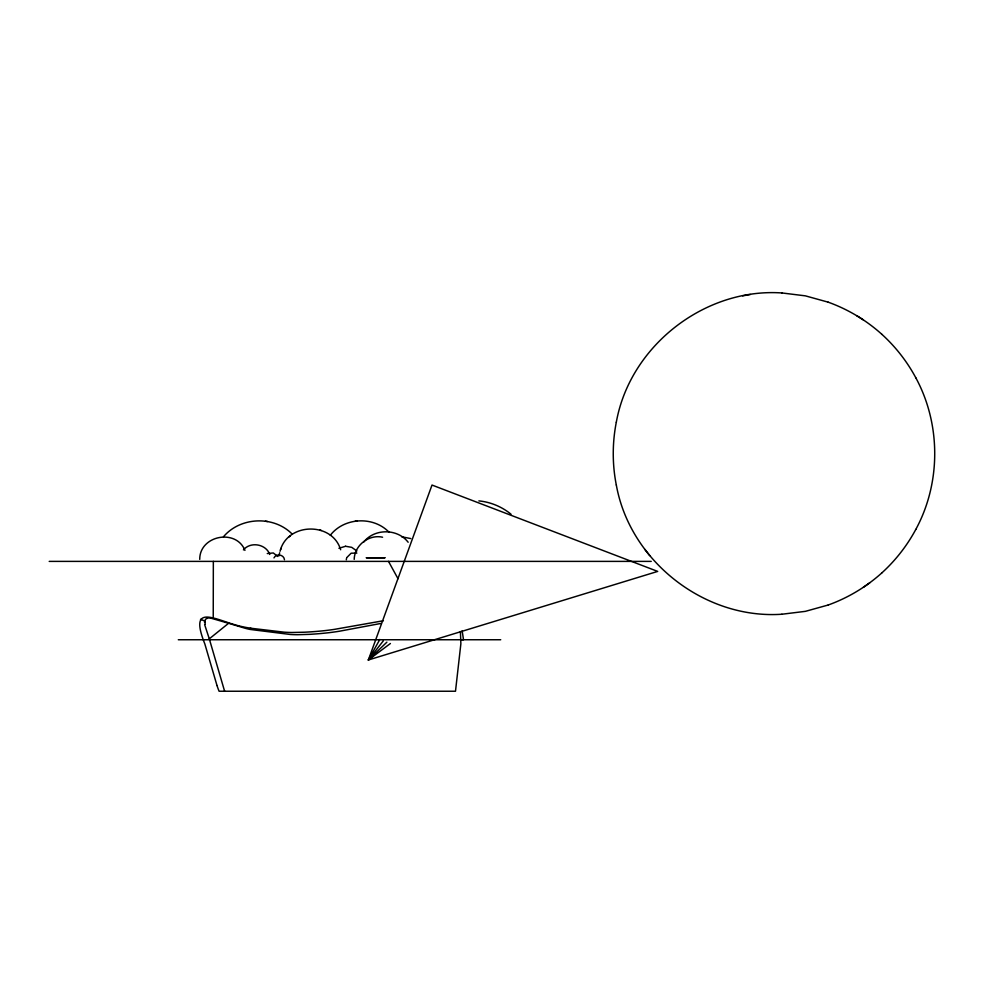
<?xml version="1.0" encoding="UTF-8"?>
<svg xmlns="http://www.w3.org/2000/svg" width="984" height="984" viewBox="0 0 984 984"><rect width="100%" height="100%" fill="white"/><g stroke="black" fill="none" stroke-linecap="round" stroke-linejoin="round"><path stroke-width="1.48" d="M213.233 617.94L213.343 561.384M204.438 622.06L205.496 619.342A1.538 0.701 -32.1 0 1 206.099 618.887L206.923 618.542M199.74 559.367C199.531 535.505 236.012 528.248 244.954 550.376M354.203 559.367C354.461 545.37 368.926 534.066 382.579 537.227M346.294 559.761L346.589 558.236M279.025 555.849L279.64 552.774M616.304 422.222C612.257 442.886 612.22 464.313 616.304 484.977M616.316 422.222C629.895 346.024 704.667 287.648 781.874 292.949M250.219 628.124L250.219 628.124A113.713 113.246 -69 0 1 237.87 625.603C214.229 619.28 188.633 603.094 204.844 643.966L217.009 685.553M280.059 551.261C287.045 522.455 332.26 521.348 340.661 549.773M280.551 549.773L281.117 548.322M346.86 557.51L351.14 553.217L356.848 553.082M915.809 529.417C941.036 483.009 940.999 424.19 915.809 377.782M379.824 639.465L368.348 659.981L657.693 571.409L432.013 485.05L368.348 659.981L390.402 643.511M273.983 557.891C276.172 553.18 283.982 554.533 284.462 559.712M915.809 529.417C907.088 545.64 895.612 560.363 881.984 572.774M383.354 640.805L368.348 659.981L386.884 642.158M330.292 535.284C344.191 517.301 373.613 515.862 389.209 532.393M363.576 542.245C374.24 528.334 397.474 528.334 408.151 542.245M223.466 536.772C240.219 516.895 273.368 515.419 291.817 533.734M243.417 549.896C250.576 541.298 265.951 543.967 269.788 554.472M289.173 536.87L290.354 535.849M881.984 572.774C866.363 586.882 847.987 597.903 828.171 605.025M380.833 623.462L339.615 631.187A243.134 242.15 -69 0 1 326.996 632.909L323.527 633.265A337.155 335.79 -69 0 1 309.529 634.348L297.648 634.705A130.146 129.63 -69 0 1 290.108 634.446L250.034 629.428A93.529 93.148 -69 0 1 245.213 628.284L228.595 623.29L209.297 638.85L224.131 689.587A56.974 56.74 -69 0 0 224.709 691.235M863.337 587.325L869.782 582.786M338.914 548.285L345.556 546.268M267.267 553.549L273.294 552.959L277.796 556.464M828.171 605.025L805.379 611.347L781.899 614.237M383.379 620.744L334.289 629.391A255.655 251.83 -85.7 0 1 322.014 630.916L318.57 631.248A359.467 354.092 -85.7 0 1 304.277 632.22L291.867 632.491A139.162 137.084 -85.7 0 1 284.167 632.171L251.51 628.321M742.637 295.852L750.411 294.499M355.224 521.163L357.155 520.917M345.556 546.268L351.719 547.338L356.835 550.942M781.874 614.237C704.655 619.551 629.908 561.163 616.316 484.977M49.2 561.384L651.224 561.384M178.301 639.748L500.721 639.748M461.41 639.686L463.501 639.723A196.406 37.577 -89.9 0 0 462.136 630.83M401.706 536.772L410.795 538.58M781.899 292.949L805.379 295.852L828.171 302.162M478.864 500.893C490.586 502.037 501.914 506.735 511.016 514.202M251.215 628.284L250.354 628.149M265.446 521.188L267.55 521.52M228.595 623.29L212.187 618.542A22.054 10.246 -33.6 0 0 207.28 618.038M319.874 529.982L321.362 530.474M200.49 619.33L204.598 620.904M828.171 302.162C847.987 309.284 866.363 320.304 881.984 334.425M856.67 315.643L863.337 319.862M881.984 334.425C895.612 346.823 907.1 361.546 915.809 377.782M644.864 549.404L649.723 555.628M388.508 561.384L398.003 578.715M209.297 638.85L204.611 624.496M460.414 631.543L460.869 643.77L455.494 691.235L219.1 691.235A53.689 53.468 -69 0 1 217.033 685.541M205.152 624.287A44.489 21.845 -27.8 0 1 205.25 621.79M366.392 557.743L384.892 557.743L366.392 557.743"/></g></svg>
